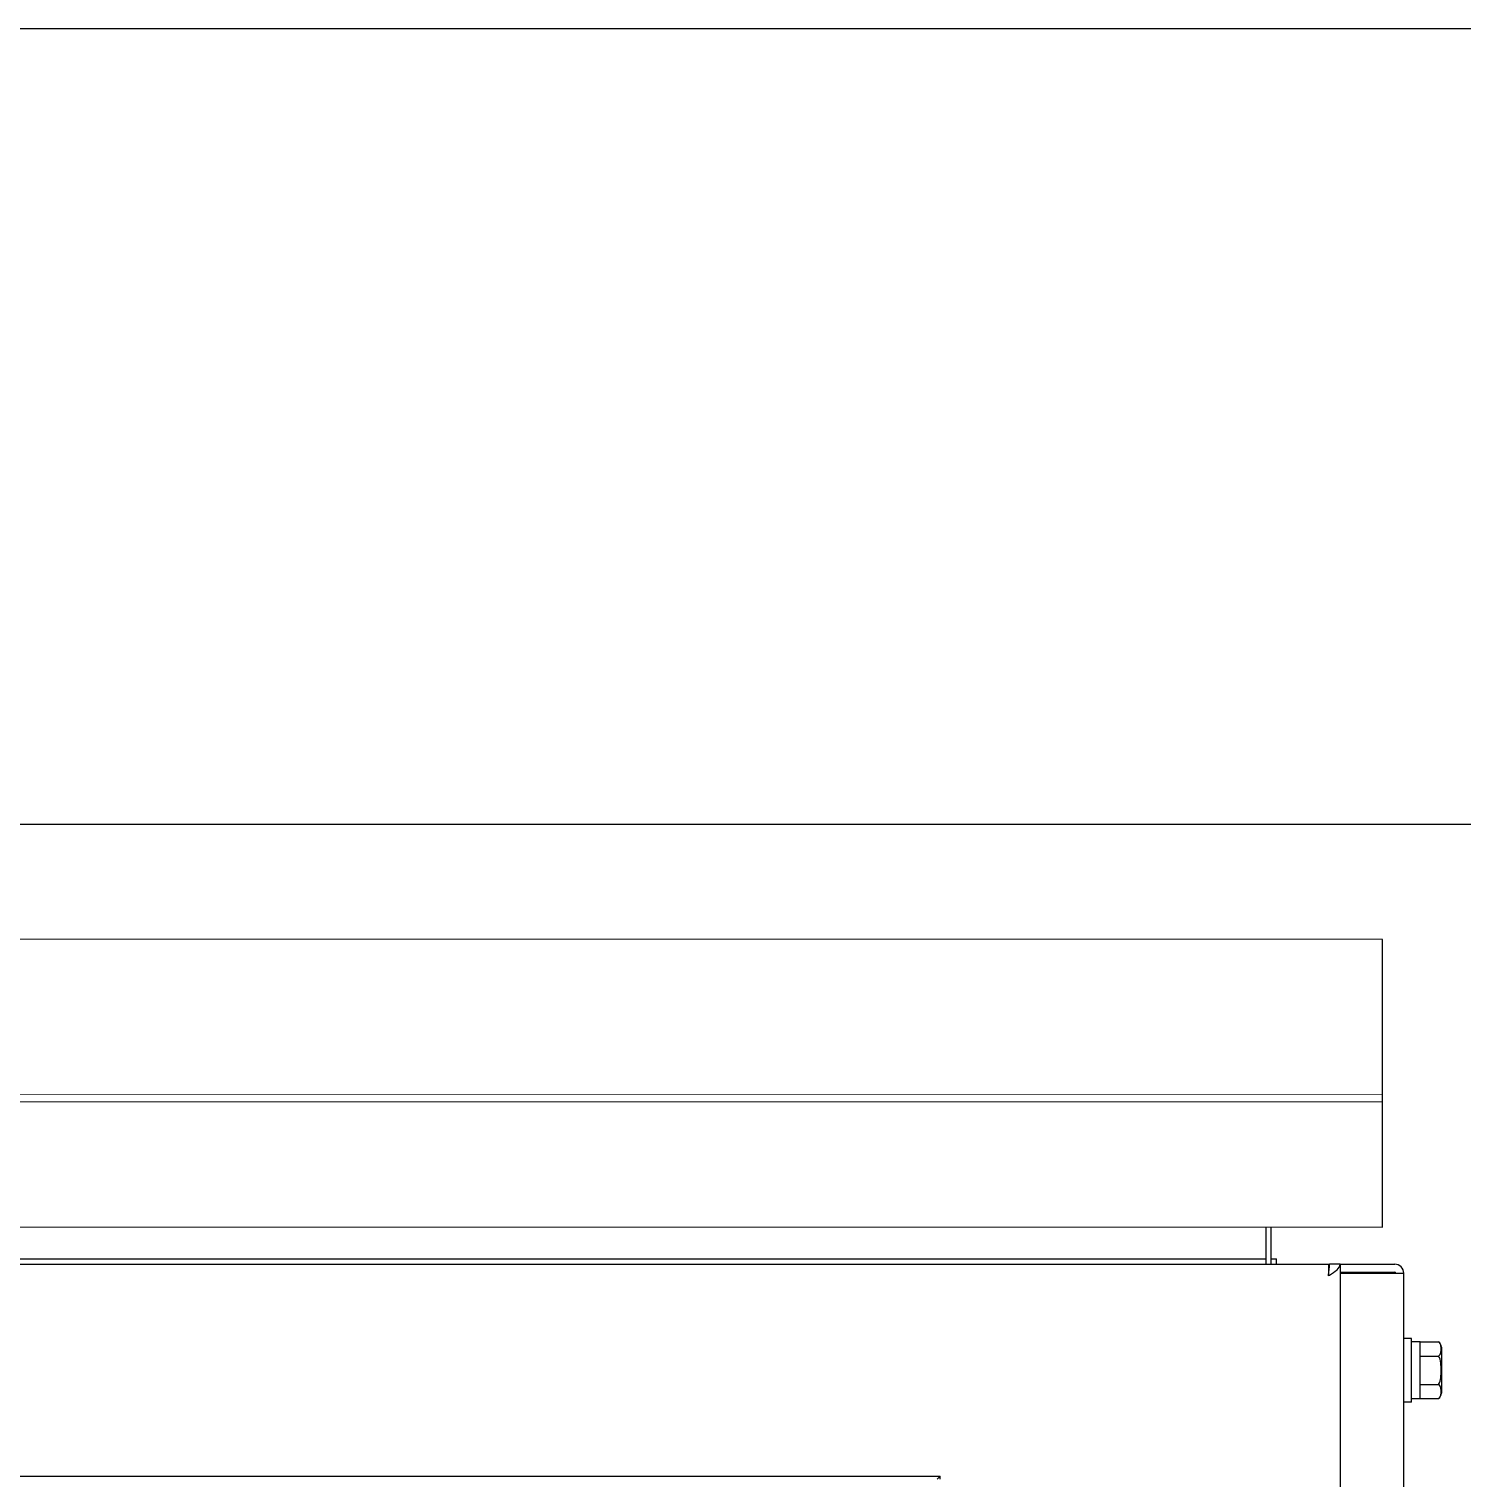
# Model space of a CAD drawing. Header units: millimetres. Extents: x 55614 to 110757, y -66981 to -47484.
# Drawn here: x 63641.7 to 63912.1, y -54511.7 to -54238.2 of the extents above; entities that cross this region are included whole.
import ezdxf

# ---------------------------------------------------------------- set-up
doc = ezdxf.new("R2010")
doc.units = ezdxf.units.MM
doc.layers.get('0').update_dxf_attribs({"lineweight": 15})
for name, color, linetype in [('2401-00300-M6-16HWMC_0', 7, 'Continuous'), ('4212-68099_1_0', 7, 'Continuous'), ('4212-73754_1_0', 7, 'Continuous'), ('4212-98011_2_2_0', 7, 'Continuous'), ('4212-98011_2_3_0', 7, 'Continuous'), ('4212-Y040801_1_1_0', 7, 'Continuous'), ('YT-50-01_AF0_1_0', 7, 'Continuous'), ('YT-50-01_AF0_4_0', 7, 'Continuous')]:
    doc.layers.add(name, color=color, linetype=linetype)
doc.layers.add('THICK', color=7, linetype='Continuous', lineweight=0)

# ---------------------------------------------------------------- blocks, each defined once
blk = doc.blocks.new('2-1725')
at = {"color": 7, "linetype": 'Continuous'}
for p, q in [((-17189.63, -71518.92), (-18044.63, -71518.82)), ((-17189.63, -71520.32), (-18044.63, -71520.22))]:
    blk.add_line(p, q, dxfattribs=at)
at = {"layer": '2401-00300-M6-16HWMC_0', "color": 7, "linetype": 'Continuous'}
for p, q in [((-17184.18, -71564.95), (-17185.63, -71564.95)), ((-17184.18, -71576.95), (-17184.18, -71564.95)), ((-17182.53, -71565.57), (-17184.18, -71565.57)), ((-17182.53, -71576.32), (-17182.53, -71565.57)), ((-17182.53, -71565.59), (-17179.05, -71565.59)), ((-17182.53, -71568.27), (-17179.05, -71568.27)), ((-17178.53, -71566.59), (-17178.53, -71575.3)), ((-17182.53, -71573.62), (-17179.05, -71573.62)), ((-17184.18, -71576.95), (-17185.63, -71576.95)), ((-17182.53, -71576.32), (-17184.18, -71576.32)), ((-17182.53, -71576.3), (-17179.05, -71576.3))]:
    blk.add_line(p, q, dxfattribs=at)
for centre, start, end in [((-17179.75, -71566.59), 0, 55.052), ((-17179.75, -71575.3), 304.948, 0)]:
    blk.add_arc(centre, 1.22, start, end, dxfattribs=at)
for points, knots in [([(-17179.05, -71568.27), (-17178.94, -71568.19), (-17178.75, -71567.99), (-17178.58, -71567.52), (-17178.56, -71566.93), (-17178.58, -71566.34), (-17178.75, -71565.87), (-17178.94, -71565.67), (-17179.05, -71565.59)], [0, 0, 0, 0, 0.143491, 0.266268, 0.499999, 0.733731, 0.856509, 1, 1, 1, 1]), ([(-17179.05, -71573.62), (-17178.79, -71573.25), (-17178.59, -71572.31), (-17178.56, -71570.95), (-17178.59, -71569.58), (-17178.79, -71568.64), (-17179.05, -71568.27)], [0, 0, 0, 0, 0.248888, 0.499999, 0.75111, 1, 1, 1, 1]), ([(-17179.05, -71576.3), (-17178.94, -71576.22), (-17178.75, -71576.02), (-17178.58, -71575.55), (-17178.56, -71574.96), (-17178.58, -71574.38), (-17178.75, -71573.91), (-17178.94, -71573.7), (-17179.05, -71573.62)], [0, 0, 0, 0, 0.14349, 0.266269, 0.5, 0.733731, 0.856508, 1, 1, 1, 1])]:
    blk.add_open_spline(points, degree=3, knots=knots, dxfattribs=at)
at = {"layer": '4212-68099_1_0', "color": 7, "linetype": 'Continuous'}
for p, q in [((-18034.43, -71550.95), (-17199.83, -71550.95)), ((-17199.83, -71550.95), (-17199.83, -71553.15)), ((-17197.63, -71550.95), (-17199.63, -71550.95)), ((-17197.63, -71550.95), (-17197.63, -73625.95)), ((-17199.83, -71553.15), (-17199.8, -71552.95)), ((-17199.83, -71553.15), (-17199.74, -71553.09)), ((-17199.74, -71553.09), (-17199.63, -71553.02))]:
    blk.add_line(p, q, dxfattribs=at)
blk.add_open_spline([(-17199.8, -71552.95), (-17199.71, -71552.29), (-17199.63, -71551.62), (-17199.63, -71550.95)], degree=3, dxfattribs=at)
blk.add_open_spline([(-17199.63, -71553.02), (-17199.14, -71552.7), (-17198.32, -71552.22), (-17197.63, -71551.34), (-17197.63, -71550.95)], degree=3, knots=[0, 0, 0, 0, 0.597826, 1, 1, 1, 1], dxfattribs=at)
at = {"layer": '4212-73754_1_0', "color": 7, "linetype": 'Continuous'}
for p, q in [((-17199.83, -71550.95), (-17199.63, -71550.95)), ((-17199.83, -71552.45), (-17199.74, -71552.45)), ((-17199.76, -71552.65), (-17199.83, -71552.65)), ((-17197.63, -71550.95), (-17187.33, -71550.95)), ((-17197.63, -71552.45), (-17187.33, -71552.45)), ((-17197.63, -71552.65), (-17185.63, -71552.65)), ((-17185.63, -72573.45), (-17185.63, -71552.65))]:
    blk.add_line(p, q, dxfattribs=at)
for radius in [1.7, 0.2]:
    blk.add_arc((-17187.33, -71552.65), radius, 0, 90, dxfattribs=at)
at = {"layer": '4212-98011_2_2_0', "color": 7, "linetype": 'Continuous'}
for p, q in [((-17210.63, -71550.95), (-17210.63, -71543.96)), ((-17210.63, -71549.96), (-17209.63, -71549.96)), ((-17209.63, -71550.95), (-17209.63, -71549.96))]:
    blk.add_line(p, q, dxfattribs=at)
at = {"layer": '4212-98011_2_3_0', "color": 7, "linetype": 'Continuous'}
for p, q in [((-17211.63, -71543.96), (-17211.63, -71549.96)), ((-18022.63, -71549.87), (-17211.63, -71549.96)), ((-17211.63, -71549.96), (-17211.63, -71550.95))]:
    blk.add_line(p, q, dxfattribs=at)
at = {"layer": '4212-Y040801_1_1_0', "color": 7, "linetype": 'Continuous'}
for p, q in [((-17189.62, -71489.68), (-18044.62, -71489.58)), ((-17189.63, -71543.96), (-17189.62, -71489.68)), ((-18044.63, -71543.86), (-17189.63, -71543.96))]:
    blk.add_line(p, q, dxfattribs=at)
at = {"layer": 'YT-50-01_AF0_1_0', "color": 7, "linetype": 'Continuous'}
for p in [(-17961.13, -71590.95), (-17273.65, -71591.47)]:
    blk.add_line(p, (-17273.13, -71590.95), dxfattribs=at)
at = {"layer": 'YT-50-01_AF0_4_0', "color": 7, "linetype": 'Continuous'}
for p in [(-17273.65, -71591.47), (-17273.13, -71591.47)]:
    blk.add_line(p, (-17273.13, -71590.95), dxfattribs=at)

msp = doc.modelspace()

# ---------------------------------------------------------------- linework, layer by layer
at = {"layer": 'THICK', "lineweight": -3}
msp.add_lwpolyline([(68541.628, -54388.185), (68541.628, -54325.185), (68580.628, -54325.185), (68580.628, -54238.185), (62878.628, -54238.185), (62878.628, -54325.185), (62854.628, -54325.185), (62854.628, -54388.185)], close=True, dxfattribs=at)

# ---------------------------------------------------------------- block references
msp.add_blockref('2-1725', (81086.76, 17079.761), dxfattribs=at)

doc.saveas('drawing.dxf')
